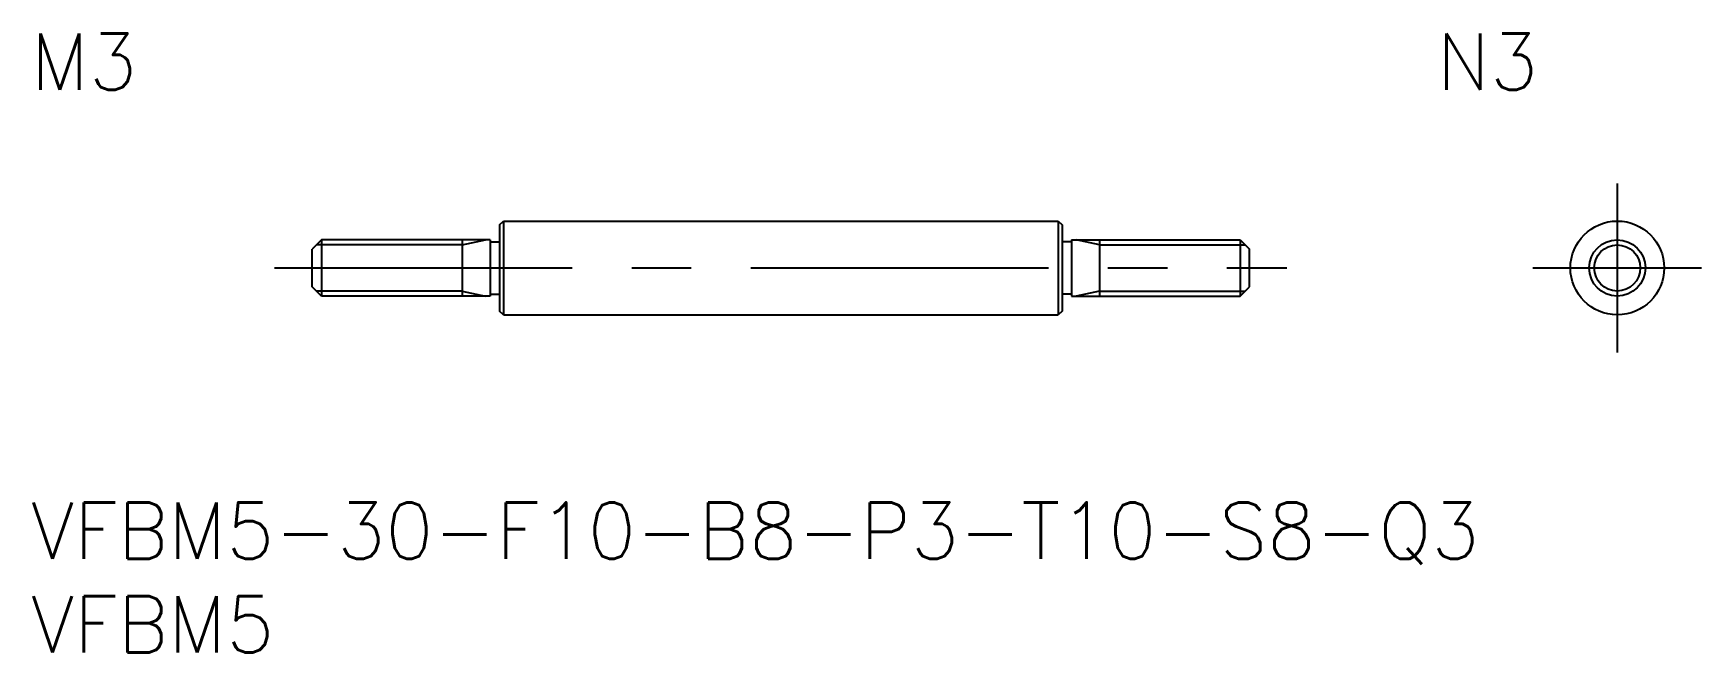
# Model space of a CAD drawing. Extents: x 0.1 to 89.1, y -8 to 25.
import ezdxf

# ---------------------------------------------------------------- set-up
doc = ezdxf.new("R2010")
doc.units = 0
doc.header["$LTSCALE"] = 0.5
doc.linetypes.add('CENTER', pattern=[50.8, 31.75, -6.35, 6.35, -6.35])
for name, color, linetype in [('MSM_CENTER', 1, 'CENTER'), ('MSM_CONTINUOUS', 7, 'CONTINUOUS'), ('MSM_NARROW', 5, 'CONTINUOUS'), ('MSM_PART_NUMBER', 7, 'CONTINUOUS')]:
    doc.layers.add(name, color=color, linetype=linetype)
doc.styles.get("Standard").update_dxf_attribs({"font": 'txt.shx', "height": 1, "bigfont": 'bigfont.shx'})

# ---------------------------------------------------------------- blocks, each defined once
blk = doc.blocks.new('*U6')
at = {"layer": 'MSM_PART_NUMBER'}
blk.add_text('VFBM5-30-F10-B8-P3-T10-S8-Q3', height=3, dxfattribs=at).set_placement((0, -3))
blk = doc.blocks.new('*U7')
at = {"layer": 'MSM_PART_NUMBER'}
blk.add_text('VFBM5', height=3, dxfattribs=at).set_placement((0, -8))
blk = doc.blocks.new('*U8')
at = {"layer": 'MSM_PART_NUMBER'}
blk.add_text('M3', height=3, dxfattribs=at).set_placement((0, 22))
blk = doc.blocks.new('*U9')
at = {"layer": 'MSM_PART_NUMBER'}
blk.add_text('N3', height=3, dxfattribs=at).set_placement((75, 22))

msp = doc.modelspace()

# ---------------------------------------------------------------- linework, layer by layer
at = {"layer": 'MSM_CENTER'}
for p, q in [((84.619, 17), (84.619, 8)), ((13, 12.5), (67, 12.5)), ((80.119, 12.5), (89.119, 12.5))]:
    msp.add_line(p, q, dxfattribs=at)
at = {"layer": 'MSM_CONTINUOUS'}
for p, q in [((25, 14.8), (25.2, 15)), ((25, 14.8), (25, 10.2)), ((25.2, 15), (54.8, 15)), ((25.2, 15), (25.2, 10)), ((54.8, 15), (55, 14.8)), ((54.8, 15), (54.8, 10)), ((55, 14.8), (55, 10.2)), ((15.5, 14), (15, 13.5)), ((15, 11.5), (15, 13.5)), ((24.5, 14), (15.5, 14)), ((15.5, 14), (15.5, 11)), ((23, 14), (23, 11)), ((24.5, 14), (24.5, 11)), ((24.5, 13.9), (25, 13.9)), ((55.5, 13.9), (55, 13.9)), ((55.5, 14), (64.5, 14)), ((55.5, 14), (55.5, 11)), ((57, 14), (57, 11)), ((64.5, 14), (65, 13.5)), ((64.5, 14), (64.5, 11)), ((65, 11.5), (65, 13.5)), ((15.5, 11), (15, 11.5)), ((24.5, 11), (15.5, 11)), ((24.5, 11.1), (25, 11.1)), ((55.5, 11.1), (55, 11.1)), ((55.5, 11), (64.5, 11)), ((64.5, 11), (65, 11.5)), ((25.2, 10), (25, 10.2)), ((25.2, 10), (54.8, 10)), ((55, 10.2), (54.8, 10))]:
    msp.add_line(p, q, dxfattribs=at)
for radius in [2.5, 1.5]:
    msp.add_circle((84.619, 12.5), radius, dxfattribs=at)
at = {"layer": 'MSM_NARROW'}
for p, q in [((23, 13.73), (15.229, 13.73)), ((23, 13.73), (24.25, 14)), ((57, 13.73), (55.75, 14)), ((57, 13.73), (64.77, 13.73)), ((23, 11.27), (15.229, 11.27)), ((23, 11.27), (24.25, 11)), ((57, 11.27), (55.75, 11)), ((57, 11.27), (64.77, 11.27))]:
    msp.add_line(p, q, dxfattribs=at)
msp.add_circle((84.619, 12.5), 1.23, dxfattribs=at)

# ---------------------------------------------------------------- block references
at = {"layer": 'MSM_CONTINUOUS'}
for name in ['*U8', '*U9', '*U6', '*U7']:
    msp.add_blockref(name, (0, 0), dxfattribs=at)

doc.saveas('drawing.dxf')
